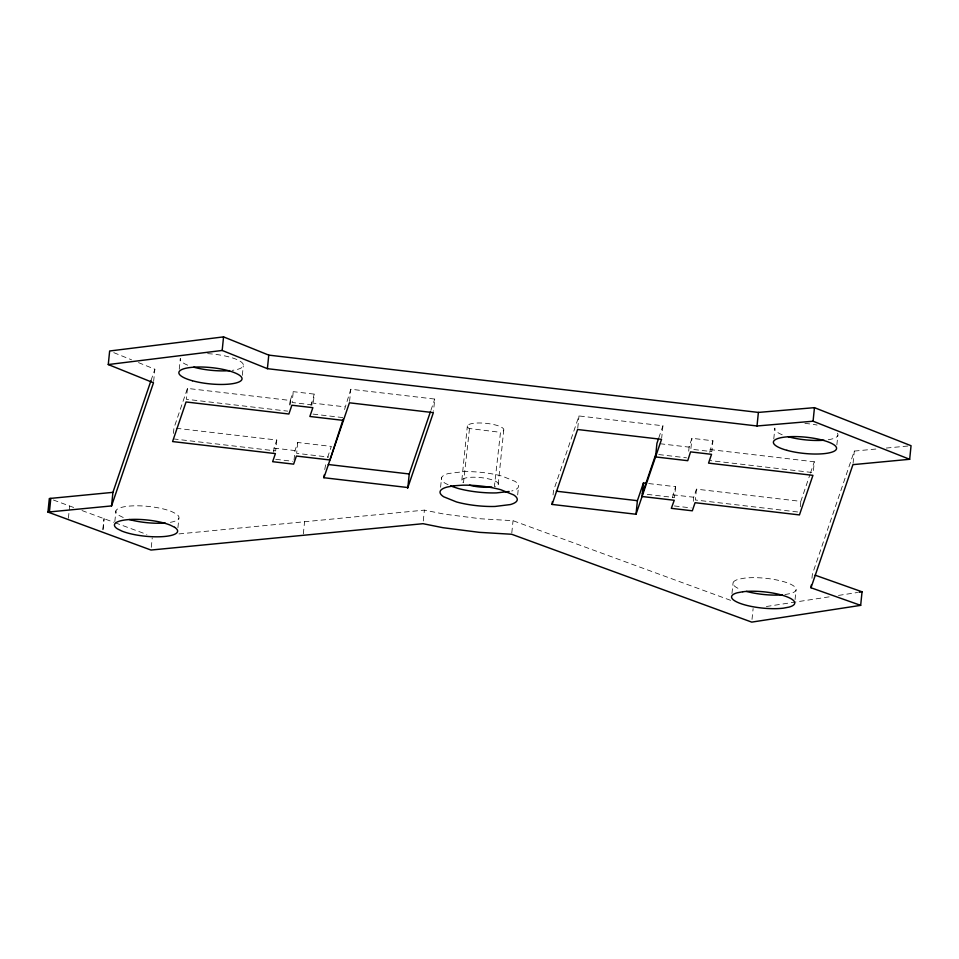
<?xml version="1.0" encoding="UTF-8"?>
<svg xmlns="http://www.w3.org/2000/svg" width="959" height="959" viewBox="0 0 959 959"><rect width="100%" height="100%" fill="white"/><g stroke="black" fill="none" stroke-linecap="round" stroke-linejoin="round"><path stroke-width="0.72" stroke-dasharray="4.79 3.6" d="M68.413 518.208L69.647 506.004M102.865 529.5L103.968 518.651M103.057 529.572L104.147 518.711M114.828 521.684L115.931 510.835M153.632 381.43L154.867 369.215L138.42 362.586M151.282 547.337L152.241 537.843M179.249 369.335L180.352 358.486A31.743 8.163 5.8 0 0 187.664 365.163M173.411 433.42L173.963 428.002L187.437 388.419L290.253 400.454L293.25 391.656L314.24 394.113L313.137 404.962L292.147 402.504L293.25 391.656M187.437 388.419L186.334 399.268L287.688 411.135M177.918 527.702L178.877 518.208M242.327 375.341L243.298 365.847M273.603 452.192L274.022 448.117L276.779 440.025L173.963 428.002M276.779 440.025L275.677 450.886L174.322 439.018M289.846 404.518L290.253 400.454M289.942 405.178L290.493 399.747M294.041 460.068L295 450.574L297.758 442.483L331.334 446.414L326.683 460.068M297.758 442.483L296.655 453.331L328.769 457.095M310.968 405.621L314.24 394.113M303.332 533.947L304.566 521.744M324.741 469.586L326.216 461.435M344.545 409.553L350.802 389.246L434.739 399.064L433.504 411.279M349.567 401.449L350.802 389.246M423.291 520.977L424.393 510.128L444.353 514.144L480.711 518.783L513.041 520.701L730.65 600.334M440.589 487.256L441.56 477.762M461.842 480.135L467.357 425.892M469.49 428.697L463.497 482.713A18.341 4.711 5.8 0 1 481.586 477.69A18.341 4.711 5.8 0 1 495 486.405L494.4 486.513L500.514 432.149A18.341 4.711 5.8 0 0 487.1 423.446A18.341 4.711 5.8 0 0 469.011 428.457L499.915 432.257M498.212 484.403L503.727 430.147M511.794 532.904L513.041 520.701M517.668 494.904L518.495 486.776M553.055 494.928L553.475 490.864L578.984 415.954L662.921 425.772L661.686 437.987M577.75 428.158L578.984 415.954M672.427 497.493L675.627 486.704L647.84 483.456M675.627 486.704L674.525 497.553L642.35 493.789M688.694 451.198L689.185 446.403L691.942 438.311L712.921 440.768L711.818 451.617L690.84 449.172L691.942 438.311M693.273 501.305L693.693 497.242L696.45 489.15L800.825 501.365L809.971 474.501M696.45 489.15L695.347 499.999L798.248 512.034M709.648 452.276L712.921 440.768M731.969 593.549L733.072 582.7M752.012 619.406L753.115 608.545M773.781 438.91L774.872 428.062A31.743 8.163 5.8 0 0 782.184 434.739M800.274 506.784L800.825 501.365M795.059 599.567L796.018 590.073M709.924 449.567L814.311 461.782L813.208 472.631L710.295 460.596M811.961 578.277L812.381 574.213L854.313 451.078L879.043 448.74M836.859 444.928L837.83 435.434M853.078 463.281L854.313 451.078M689.185 446.403L689.101 447.134L658.389 443.537M151.007 380.543L154.867 369.215M430.891 410.38L434.739 399.064M658.773 437.951L662.921 425.772M810.451 473.087L814.311 461.782M784.894 594.58L790.456 593.537A31.743 8.163 5.8 0 0 785.853 582.341A31.743 8.163 5.8 0 0 744.196 578.181L738.634 579.236A31.743 8.163 5.8 0 0 740.384 589.377M766.361 606.508L829.655 596.774M838.49 595.419L857.622 592.482M178.973 533.911L424.393 510.128M886.32 448.057L908.137 445.995M311.243 402.912L344.82 406.832M313.054 414.096L343.718 417.692M658.749 454.554L686.536 457.815M274.022 448.117L295 450.574M672.703 494.784L693.693 497.242M275.712 459.301L292.507 461.267M674.405 505.956L691.187 507.922M53.392 500.011L73.771 507.515M82.006 510.56L113.797 522.271M115.176 522.775L146.871 534.463M113.761 352.648L131.575 359.829M448.141 484.751L445.06 483.204A38.792 9.974 5.8 0 1 448.356 473.53L463.653 471.636A38.792 9.974 5.8 0 1 502.12 476.143L514.995 481.334A38.792 9.974 5.8 0 1 511.698 491.008M123.243 517.512L118.796 515.295A31.743 8.163 5.8 0 1 130.388 506.004A31.743 8.163 5.8 0 1 171.565 511.531L176.012 513.76A31.743 8.163 5.8 0 1 167.753 522.727M837.459 433.252A31.743 8.163 5.8 0 1 826.706 439.953M804.913 423.422A31.743 8.163 5.8 0 1 817.104 425.053M207.635 353.643A31.743 8.163 5.8 0 1 240.709 361.591A31.743 8.163 5.8 0 1 232.174 370.366"/><path stroke-width="1.44" d="M815.138 575.184L862.045 591.799L860.667 605.357L751.736 622.115L511.662 534.259L479.332 532.341L442.974 527.702L423.015 523.698L151.007 550.046L47.95 512.082L49.329 498.512L112.922 492.351L151.007 380.543M49.424 511.938L50.803 498.368M47.95 512.082L111.556 505.92L153.488 382.785L108.271 364.552L109.65 350.994L223.555 336.885L268.772 355.118L758.389 412.418L814.455 407.659L911.05 445.719L909.671 459.289L852.935 464.647L811.002 587.771L860.667 605.357M111.556 505.92L112.922 492.351M909.671 459.289L813.076 421.217L757.011 425.976L267.393 368.676L222.176 350.455L223.555 336.885M267.393 368.676L268.772 355.118M430.411 411.795L409.229 473.986L407.851 487.544L323.914 477.726L324.19 475.005M552.096 504.434L577.606 429.512L661.542 439.342L636.021 514.252L552.096 504.434L552.372 501.713M636.021 514.252L637.399 500.682L643.453 482.94L646.378 483.288M643.453 482.94L642.074 496.51L674.249 500.274L671.324 508.342L692.314 510.799L695.071 502.708L799.446 514.923L812.932 475.352L708.545 463.125L711.542 454.338L690.564 451.881L687.723 460.692L655.548 456.928L656.927 443.37L658.318 439.306M757.011 425.976L758.389 412.418M813.076 421.217L814.455 407.659M811.002 587.771L811.278 585.062M343.226 419.095L329.956 459.972L296.379 456.052L293.622 464.144L272.644 461.687L275.401 453.595L172.584 441.56L186.058 401.977L288.875 414.012L291.872 405.225L312.862 407.671L309.865 416.47L343.442 420.402M323.914 477.726L349.424 402.804L433.36 412.634L407.599 488.275M642.35 493.789L655.824 454.218M509.133 491.488L496.414 492.902A38.792 9.974 5.8 0 1 457.934 488.395L450.49 485.925M859.096 592.254L862.045 591.799M108.271 364.552L222.176 350.455M328.23 464.504L409.229 473.986M556.412 491.212L637.399 500.682M782.268 594.856A31.743 8.163 5.8 0 1 746.474 591.391M824.069 440.217A31.743 8.163 5.8 0 1 788.286 436.765M229.537 370.63A31.743 8.163 5.8 0 1 193.754 367.177M165.116 522.991A31.743 8.163 5.8 0 1 129.333 519.538M491.787 487.004A18.341 4.711 5.8 0 1 469.586 485.17M453.775 485.805L446.978 487.1A38.792 9.974 5.8 0 0 443.681 496.774L456.556 501.965A38.792 9.974 5.8 0 0 495.036 506.46L510.32 504.566A38.792 9.974 5.8 0 0 513.616 494.892L500.742 489.701A38.792 9.974 5.8 0 0 462.274 485.206L453.775 485.805M742.817 591.751L737.255 592.794A31.743 8.163 5.8 0 0 741.87 603.99A31.743 8.163 5.8 0 0 783.515 608.15L789.077 607.095A31.743 8.163 5.8 0 0 784.474 595.911A31.743 8.163 5.8 0 0 742.817 591.751M174.634 527.318L170.187 525.088A31.743 8.163 5.8 0 0 129.009 519.562A31.743 8.163 5.8 0 0 117.418 528.853L121.865 531.082A31.743 8.163 5.8 0 0 163.054 536.608A31.743 8.163 5.8 0 0 174.634 527.318M786.907 450.322A31.743 8.163 5.8 0 0 836.452 448.992A31.743 8.163 5.8 0 0 791.571 436.609A31.743 8.163 5.8 0 0 786.907 450.322M192.375 380.747A31.743 8.163 5.8 0 0 241.92 379.416A31.743 8.163 5.8 0 0 197.039 367.033A31.743 8.163 5.8 0 0 192.375 380.747"/></g></svg>
